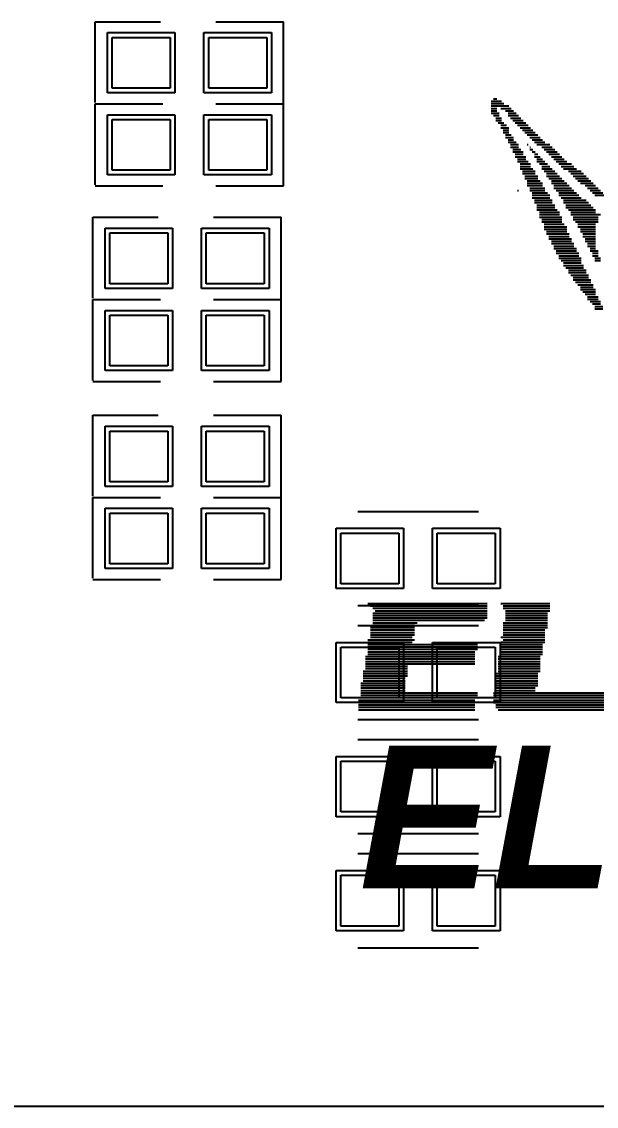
# Model space of a CAD drawing. Header units: inches. Extents: x -5 to 125, y -8 to 83.
# Drawn here: x 83.42 to 89.47, y 39.68 to 51.09 of the extents above; entities that cross this region are included whole.
import ezdxf

# ---------------------------------------------------------------- set-up
doc = ezdxf.new("R2010")
doc.units = ezdxf.units.IN
for name, color, linetype in [('Bottom Overlay', 54, 'Continuous'), ('Bottom Paste', 16, 'Continuous'), ('Bottom Solder', 6, 'Continuous'), ('Top Overlay', 2, 'Continuous'), ('Top Paste', 8, 'Continuous'), ('Top Solder', 216, 'Continuous')]:
    doc.layers.add(name, color=color, linetype=linetype)
doc.styles.add('Arial_Bold_Italic', font='', dxfattribs={"height": 0.2})
doc.styles.get('Arial_Bold_Italic').set_extended_font_data('Arial', italic=True, bold=True)

# ---------------------------------------------------------------- blocks, each defined once
blk = doc.blocks.new('0402R_101')
at = {"layer": 'Top Overlay'}
for p, q in [((-0.279, 0.432), (-0.991, 0.432)), ((-0.991, 0.432), (-0.991, -0.432)), ((0.991, 0.432), (0.279, 0.432)), ((0.991, 0.419), (0.991, -0.432)), ((-0.279, -0.432), (-0.991, -0.432)), ((0.991, -0.432), (0.305, -0.432))]:
    blk.add_line(p, q, dxfattribs=at)
at = {"layer": 'Top Paste'}
for p, q in [((-0.813, -0.267), (-0.813, 0.267)), ((-0.813, 0.267), (-0.203, 0.267)), ((-0.203, 0.267), (-0.203, -0.267)), ((0.203, -0.267), (0.203, 0.267)), ((0.203, 0.267), (0.813, 0.267)), ((0.813, 0.267), (0.813, -0.267)), ((-0.203, -0.267), (-0.813, -0.267)), ((0.813, -0.267), (0.203, -0.267))]:
    blk.add_line(p, q, dxfattribs=at)
at = {"layer": 'Top Solder'}
for p, q in [((-0.863, -0.317), (-0.863, 0.317)), ((-0.863, 0.317), (-0.153, 0.317)), ((-0.153, 0.317), (-0.153, -0.317)), ((0.153, -0.317), (0.153, 0.317)), ((0.153, 0.317), (0.863, 0.317)), ((0.863, 0.317), (0.863, -0.317)), ((-0.153, -0.317), (-0.863, -0.317)), ((0.863, -0.317), (0.153, -0.317))]:
    blk.add_line(p, q, dxfattribs=at)
blk = doc.blocks.new('0402R_102')
at = {"layer": 'Top Overlay'}
for p, q in [((-0.279, 0.432), (-0.991, 0.432)), ((-0.991, 0.432), (-0.991, -0.432)), ((0.991, 0.432), (0.279, 0.432)), ((0.991, 0.419), (0.991, -0.432)), ((-0.279, -0.432), (-0.991, -0.432)), ((0.991, -0.432), (0.305, -0.432))]:
    blk.add_line(p, q, dxfattribs=at)
at = {"layer": 'Top Paste'}
for p, q in [((-0.813, -0.267), (-0.813, 0.267)), ((-0.813, 0.267), (-0.203, 0.267)), ((-0.203, 0.267), (-0.203, -0.267)), ((0.203, -0.267), (0.203, 0.267)), ((0.203, 0.267), (0.813, 0.267)), ((0.813, 0.267), (0.813, -0.267)), ((-0.203, -0.267), (-0.813, -0.267)), ((0.813, -0.267), (0.203, -0.267))]:
    blk.add_line(p, q, dxfattribs=at)
at = {"layer": 'Top Solder'}
for p, q in [((-0.863, -0.317), (-0.863, 0.317)), ((-0.863, 0.317), (-0.153, 0.317)), ((-0.153, 0.317), (-0.153, -0.317)), ((0.153, -0.317), (0.153, 0.317)), ((0.153, 0.317), (0.863, 0.317)), ((0.863, 0.317), (0.863, -0.317)), ((-0.153, -0.317), (-0.863, -0.317)), ((0.863, -0.317), (0.153, -0.317))]:
    blk.add_line(p, q, dxfattribs=at)
blk = doc.blocks.new('0402R_103')
at = {"layer": 'Top Overlay'}
for p, q in [((-0.279, 0.432), (-0.991, 0.432)), ((-0.991, 0.432), (-0.991, -0.432)), ((0.991, 0.432), (0.279, 0.432)), ((0.991, 0.419), (0.991, -0.432)), ((-0.279, -0.432), (-0.991, -0.432)), ((0.991, -0.432), (0.305, -0.432))]:
    blk.add_line(p, q, dxfattribs=at)
at = {"layer": 'Top Paste'}
for p, q in [((-0.813, -0.267), (-0.813, 0.267)), ((-0.813, 0.267), (-0.203, 0.267)), ((-0.203, 0.267), (-0.203, -0.267)), ((0.203, -0.267), (0.203, 0.267)), ((0.203, 0.267), (0.813, 0.267)), ((0.813, 0.267), (0.813, -0.267)), ((-0.203, -0.267), (-0.813, -0.267)), ((0.813, -0.267), (0.203, -0.267))]:
    blk.add_line(p, q, dxfattribs=at)
at = {"layer": 'Top Solder'}
for p, q in [((-0.863, -0.317), (-0.863, 0.317)), ((-0.863, 0.317), (-0.153, 0.317)), ((-0.153, 0.317), (-0.153, -0.317)), ((0.153, -0.317), (0.153, 0.317)), ((0.153, 0.317), (0.863, 0.317)), ((0.863, 0.317), (0.863, -0.317)), ((-0.153, -0.317), (-0.863, -0.317)), ((0.863, -0.317), (0.153, -0.317))]:
    blk.add_line(p, q, dxfattribs=at)
blk = doc.blocks.new('0402R_104')
at = {"layer": 'Top Overlay'}
for p, q in [((-0.279, 0.432), (-0.991, 0.432)), ((-0.991, 0.432), (-0.991, -0.432)), ((0.991, 0.432), (0.279, 0.432)), ((0.991, 0.419), (0.991, -0.432)), ((-0.279, -0.432), (-0.991, -0.432)), ((0.991, -0.432), (0.305, -0.432))]:
    blk.add_line(p, q, dxfattribs=at)
at = {"layer": 'Top Paste'}
for p, q in [((-0.813, -0.267), (-0.813, 0.267)), ((-0.813, 0.267), (-0.203, 0.267)), ((-0.203, 0.267), (-0.203, -0.267)), ((0.203, -0.267), (0.203, 0.267)), ((0.203, 0.267), (0.813, 0.267)), ((0.813, 0.267), (0.813, -0.267)), ((-0.203, -0.267), (-0.813, -0.267)), ((0.813, -0.267), (0.203, -0.267))]:
    blk.add_line(p, q, dxfattribs=at)
at = {"layer": 'Top Solder'}
for p, q in [((-0.863, -0.317), (-0.863, 0.317)), ((-0.863, 0.317), (-0.153, 0.317)), ((-0.153, 0.317), (-0.153, -0.317)), ((0.153, -0.317), (0.153, 0.317)), ((0.153, 0.317), (0.863, 0.317)), ((0.863, 0.317), (0.863, -0.317)), ((-0.153, -0.317), (-0.863, -0.317)), ((0.863, -0.317), (0.153, -0.317))]:
    blk.add_line(p, q, dxfattribs=at)
blk = doc.blocks.new('0402R_106')
at = {"layer": 'Top Overlay'}
for p, q in [((-0.279, 0.432), (-0.991, 0.432)), ((-0.991, 0.432), (-0.991, -0.432)), ((0.991, 0.432), (0.279, 0.432)), ((0.991, 0.419), (0.991, -0.432)), ((-0.279, -0.432), (-0.991, -0.432)), ((0.991, -0.432), (0.305, -0.432))]:
    blk.add_line(p, q, dxfattribs=at)
at = {"layer": 'Top Paste'}
for p, q in [((-0.813, -0.267), (-0.813, 0.267)), ((-0.813, 0.267), (-0.203, 0.267)), ((-0.203, 0.267), (-0.203, -0.267)), ((0.203, -0.267), (0.203, 0.267)), ((0.203, 0.267), (0.813, 0.267)), ((0.813, 0.267), (0.813, -0.267)), ((-0.203, -0.267), (-0.813, -0.267)), ((0.813, -0.267), (0.203, -0.267))]:
    blk.add_line(p, q, dxfattribs=at)
at = {"layer": 'Top Solder'}
for p, q in [((-0.863, -0.317), (-0.863, 0.317)), ((-0.863, 0.317), (-0.153, 0.317)), ((-0.153, 0.317), (-0.153, -0.317)), ((0.153, -0.317), (0.153, 0.317)), ((0.153, 0.317), (0.863, 0.317)), ((0.863, 0.317), (0.863, -0.317)), ((-0.153, -0.317), (-0.863, -0.317)), ((0.863, -0.317), (0.153, -0.317))]:
    blk.add_line(p, q, dxfattribs=at)
blk = doc.blocks.new('0402R_107')
at = {"layer": 'Top Overlay'}
for p, q in [((-0.279, 0.432), (-0.991, 0.432)), ((-0.991, 0.432), (-0.991, -0.432)), ((0.991, 0.432), (0.279, 0.432)), ((0.991, 0.419), (0.991, -0.432)), ((-0.279, -0.432), (-0.991, -0.432)), ((0.991, -0.432), (0.305, -0.432))]:
    blk.add_line(p, q, dxfattribs=at)
at = {"layer": 'Top Paste'}
for p, q in [((-0.813, -0.267), (-0.813, 0.267)), ((-0.813, 0.267), (-0.203, 0.267)), ((-0.203, 0.267), (-0.203, -0.267)), ((0.203, -0.267), (0.203, 0.267)), ((0.203, 0.267), (0.813, 0.267)), ((0.813, 0.267), (0.813, -0.267)), ((-0.203, -0.267), (-0.813, -0.267)), ((0.813, -0.267), (0.203, -0.267))]:
    blk.add_line(p, q, dxfattribs=at)
at = {"layer": 'Top Solder'}
for p, q in [((-0.863, -0.317), (-0.863, 0.317)), ((-0.863, 0.317), (-0.153, 0.317)), ((-0.153, 0.317), (-0.153, -0.317)), ((0.153, -0.317), (0.153, 0.317)), ((0.153, 0.317), (0.863, 0.317)), ((0.863, 0.317), (0.863, -0.317)), ((-0.153, -0.317), (-0.863, -0.317)), ((0.863, -0.317), (0.153, -0.317))]:
    blk.add_line(p, q, dxfattribs=at)
blk = doc.blocks.new('M_2_M_K___B_271')
at = {"layer": 'Bottom Overlay'}
blk.add_line((-10.9, 79.75), (-10.9, 3.75), dxfattribs=at)
blk = doc.blocks.new('0402C_B_342')
at = {"layer": 'Bottom Overlay'}
for p, q in [((-0.635, 0.495), (0.635, 0.495)), ((-0.635, -0.495), (0.635, -0.495))]:
    blk.add_line(p, q, dxfattribs=at)
at = {"layer": 'Bottom Paste'}
for p, q in [((-0.813, -0.267), (-0.813, 0.267)), ((-0.813, 0.267), (-0.203, 0.267)), ((-0.203, 0.267), (-0.203, -0.267)), ((0.203, -0.267), (0.203, 0.267)), ((0.203, 0.267), (0.813, 0.267)), ((0.813, 0.267), (0.813, -0.267)), ((-0.203, -0.267), (-0.813, -0.267)), ((0.813, -0.267), (0.203, -0.267))]:
    blk.add_line(p, q, dxfattribs=at)
at = {"layer": 'Bottom Solder'}
for p, q in [((-0.863, -0.317), (-0.863, 0.317)), ((-0.863, 0.317), (-0.153, 0.317)), ((-0.153, 0.317), (-0.153, -0.317)), ((0.153, -0.317), (0.153, 0.317)), ((0.153, 0.317), (0.863, 0.317)), ((0.863, 0.317), (0.863, -0.317)), ((-0.153, -0.317), (-0.863, -0.317)), ((0.863, -0.317), (0.153, -0.317))]:
    blk.add_line(p, q, dxfattribs=at)
blk = doc.blocks.new('0402C_B_343')
at = {"layer": 'Bottom Overlay'}
for p, q in [((-0.635, 0.495), (0.635, 0.495)), ((-0.635, -0.495), (0.635, -0.495))]:
    blk.add_line(p, q, dxfattribs=at)
at = {"layer": 'Bottom Paste'}
for p, q in [((-0.813, -0.267), (-0.813, 0.267)), ((-0.813, 0.267), (-0.203, 0.267)), ((-0.203, 0.267), (-0.203, -0.267)), ((0.203, -0.267), (0.203, 0.267)), ((0.203, 0.267), (0.813, 0.267)), ((0.813, 0.267), (0.813, -0.267)), ((-0.203, -0.267), (-0.813, -0.267)), ((0.813, -0.267), (0.203, -0.267))]:
    blk.add_line(p, q, dxfattribs=at)
at = {"layer": 'Bottom Solder'}
for p, q in [((-0.863, -0.317), (-0.863, 0.317)), ((-0.863, 0.317), (-0.153, 0.317)), ((-0.153, 0.317), (-0.153, -0.317)), ((0.153, -0.317), (0.153, 0.317)), ((0.153, 0.317), (0.863, 0.317)), ((0.863, 0.317), (0.863, -0.317)), ((-0.153, -0.317), (-0.863, -0.317)), ((0.863, -0.317), (0.153, -0.317))]:
    blk.add_line(p, q, dxfattribs=at)
blk = doc.blocks.new('0402C_B_344')
at = {"layer": 'Bottom Overlay'}
for p, q in [((-0.635, 0.495), (0.635, 0.495)), ((-0.635, -0.495), (0.635, -0.495))]:
    blk.add_line(p, q, dxfattribs=at)
at = {"layer": 'Bottom Paste'}
for p, q in [((-0.813, -0.267), (-0.813, 0.267)), ((-0.813, 0.267), (-0.203, 0.267)), ((-0.203, 0.267), (-0.203, -0.267)), ((0.203, -0.267), (0.203, 0.267)), ((0.203, 0.267), (0.813, 0.267)), ((0.813, 0.267), (0.813, -0.267)), ((-0.203, -0.267), (-0.813, -0.267)), ((0.813, -0.267), (0.203, -0.267))]:
    blk.add_line(p, q, dxfattribs=at)
at = {"layer": 'Bottom Solder'}
for p, q in [((-0.863, -0.317), (-0.863, 0.317)), ((-0.863, 0.317), (-0.153, 0.317)), ((-0.153, 0.317), (-0.153, -0.317)), ((0.153, -0.317), (0.153, 0.317)), ((0.153, 0.317), (0.863, 0.317)), ((0.863, 0.317), (0.863, -0.317)), ((-0.153, -0.317), (-0.863, -0.317)), ((0.863, -0.317), (0.153, -0.317))]:
    blk.add_line(p, q, dxfattribs=at)
blk = doc.blocks.new('0402C_B_345')
at = {"layer": 'Bottom Overlay'}
for p, q in [((-0.635, 0.495), (0.635, 0.495)), ((-0.635, -0.495), (0.635, -0.495))]:
    blk.add_line(p, q, dxfattribs=at)
at = {"layer": 'Bottom Paste'}
for p, q in [((-0.813, -0.267), (-0.813, 0.267)), ((-0.813, 0.267), (-0.203, 0.267)), ((-0.203, 0.267), (-0.203, -0.267)), ((0.203, -0.267), (0.203, 0.267)), ((0.203, 0.267), (0.813, 0.267)), ((0.813, 0.267), (0.813, -0.267)), ((-0.203, -0.267), (-0.813, -0.267)), ((0.813, -0.267), (0.203, -0.267))]:
    blk.add_line(p, q, dxfattribs=at)
at = {"layer": 'Bottom Solder'}
for p, q in [((-0.863, -0.317), (-0.863, 0.317)), ((-0.863, 0.317), (-0.153, 0.317)), ((-0.153, 0.317), (-0.153, -0.317)), ((0.153, -0.317), (0.153, 0.317)), ((0.153, 0.317), (0.863, 0.317)), ((0.863, 0.317), (0.863, -0.317)), ((-0.153, -0.317), (-0.863, -0.317)), ((0.863, -0.317), (0.153, -0.317))]:
    blk.add_line(p, q, dxfattribs=at)

msp = doc.modelspace()

# ---------------------------------------------------------------- linework, layer by layer
at = {"layer": 'Top Overlay'}
for p, q in [((88.361, 50.253), (88.471, 50.253)), ((88.361, 50.227), (88.496, 50.227)), ((88.361, 50.202), (88.547, 50.202)), ((88.386, 50.278), (88.42, 50.278)), ((88.361, 50.176), (88.42, 50.176)), ((88.361, 50.151), (88.42, 50.151)), ((88.361, 50.126), (88.445, 50.126)), ((88.386, 50.1), (88.445, 50.1)), ((88.462, 50.176), (88.572, 50.176)), ((88.513, 50.151), (88.598, 50.151)), ((88.539, 50.126), (88.623, 50.126)), ((88.539, 50.1), (88.649, 50.1)), ((88.412, 50.075), (88.471, 50.075)), ((88.412, 50.049), (88.471, 50.049)), ((88.437, 50.024), (88.496, 50.024)), ((88.462, 49.999), (88.522, 49.999)), ((88.462, 49.973), (88.547, 49.973)), ((88.564, 50.075), (88.674, 50.075)), ((88.589, 50.049), (88.699, 50.049)), ((88.615, 50.024), (88.725, 50.024)), ((88.64, 49.999), (88.75, 49.999)), ((88.666, 49.973), (88.776, 49.973)), ((88.488, 49.948), (88.547, 49.948)), ((88.488, 49.922), (88.547, 49.922)), ((88.513, 49.897), (88.572, 49.897)), ((88.513, 49.872), (88.598, 49.872)), ((88.691, 49.948), (88.801, 49.948)), ((88.716, 49.922), (88.826, 49.922)), ((88.742, 49.897), (88.852, 49.897)), ((88.767, 49.872), (88.877, 49.872)), ((88.539, 49.846), (88.598, 49.846)), ((88.539, 49.821), (88.623, 49.821)), ((88.564, 49.795), (88.649, 49.795)), ((88.564, 49.77), (88.649, 49.77)), ((88.589, 49.745), (88.674, 49.745)), ((88.742, 49.795), (88.75, 49.795)), ((88.767, 49.77), (88.776, 49.77)), ((88.767, 49.745), (88.801, 49.745)), ((88.793, 49.846), (88.903, 49.846)), ((88.818, 49.821), (88.928, 49.821)), ((88.843, 49.795), (88.979, 49.795)), ((88.894, 49.77), (89.004, 49.77)), ((88.92, 49.745), (89.03, 49.745)), ((88.589, 49.719), (88.699, 49.719)), ((88.615, 49.694), (88.699, 49.694)), ((88.615, 49.668), (88.725, 49.668)), ((88.64, 49.643), (88.725, 49.643)), ((88.793, 49.719), (88.826, 49.719)), ((88.818, 49.694), (88.852, 49.694)), ((88.818, 49.668), (88.877, 49.668)), ((88.843, 49.643), (88.903, 49.643)), ((88.945, 49.719), (89.055, 49.719)), ((88.97, 49.694), (89.08, 49.694)), ((88.996, 49.668), (89.106, 49.668)), ((89.021, 49.643), (89.131, 49.643)), ((88.64, 49.618), (88.75, 49.618)), ((88.666, 49.592), (88.776, 49.592)), ((88.666, 49.567), (88.776, 49.567)), ((88.666, 49.541), (88.801, 49.541)), ((88.691, 49.516), (88.826, 49.516)), ((88.843, 49.618), (88.928, 49.618)), ((88.869, 49.592), (88.953, 49.592)), ((88.894, 49.567), (88.979, 49.567)), ((88.894, 49.541), (89.004, 49.541)), ((88.92, 49.516), (89.03, 49.516)), ((89.047, 49.618), (89.157, 49.618)), ((89.072, 49.592), (89.207, 49.592)), ((89.097, 49.567), (89.233, 49.567)), ((89.123, 49.541), (89.258, 49.541)), ((89.174, 49.516), (89.309, 49.516)), ((88.691, 49.491), (88.826, 49.491)), ((88.716, 49.465), (88.852, 49.465)), ((88.716, 49.44), (88.852, 49.44)), ((88.742, 49.414), (88.877, 49.414)), ((88.945, 49.491), (89.055, 49.491)), ((88.945, 49.465), (89.08, 49.465)), ((88.97, 49.44), (89.106, 49.44)), ((88.996, 49.414), (89.131, 49.414)), ((89.199, 49.491), (89.334, 49.491)), ((89.224, 49.465), (89.36, 49.465)), ((89.25, 49.44), (89.385, 49.44)), ((89.275, 49.414), (89.411, 49.414)), ((88.64, 49.313), (88.649, 49.313)), ((88.742, 49.389), (88.903, 49.389)), ((88.742, 49.364), (88.903, 49.364)), ((88.767, 49.338), (88.928, 49.338)), ((88.767, 49.313), (88.928, 49.313)), ((88.793, 49.287), (88.953, 49.287)), ((88.996, 49.389), (89.157, 49.389)), ((89.021, 49.364), (89.182, 49.364)), ((89.021, 49.338), (89.207, 49.338)), ((89.047, 49.313), (89.233, 49.313)), ((89.072, 49.287), (89.258, 49.287)), ((89.301, 49.389), (89.436, 49.389)), ((89.351, 49.364), (89.461, 49.364)), ((89.377, 49.338), (89.487, 49.338)), ((89.402, 49.313), (89.512, 49.313)), ((89.428, 49.287), (89.538, 49.287)), ((88.793, 49.262), (88.979, 49.262)), ((88.793, 49.237), (88.979, 49.237)), ((88.818, 49.211), (89.004, 49.211)), ((88.818, 49.186), (89.004, 49.186)), ((89.072, 49.262), (89.284, 49.262)), ((89.097, 49.237), (89.309, 49.237)), ((89.123, 49.211), (89.36, 49.211)), ((89.123, 49.186), (89.385, 49.186)), ((89.453, 49.262), (89.563, 49.262)), ((88.843, 49.16), (89.03, 49.16)), ((88.843, 49.135), (89.03, 49.135)), ((88.843, 49.11), (89.055, 49.11)), ((88.869, 49.084), (89.08, 49.084)), ((88.869, 49.059), (89.08, 49.059)), ((89.148, 49.16), (89.411, 49.16)), ((89.148, 49.135), (89.436, 49.135)), ((89.174, 49.11), (89.461, 49.11)), ((89.199, 49.084), (89.461, 49.084)), ((89.199, 49.059), (89.512, 49.059)), ((88.869, 49.033), (89.106, 49.033)), ((88.894, 49.008), (89.106, 49.008)), ((88.894, 48.983), (89.106, 48.983)), ((88.92, 48.957), (89.131, 48.957)), ((89.224, 49.033), (89.487, 49.033)), ((89.224, 49.008), (89.487, 49.008)), ((89.25, 48.983), (89.487, 48.983)), ((89.275, 48.957), (89.461, 48.957)), ((88.92, 48.932), (89.157, 48.932)), ((88.92, 48.906), (89.157, 48.906)), ((88.945, 48.881), (89.157, 48.881)), ((88.945, 48.856), (89.182, 48.856)), ((88.97, 48.83), (89.182, 48.83)), ((89.275, 48.932), (89.461, 48.932)), ((89.301, 48.906), (89.461, 48.906)), ((89.301, 48.881), (89.461, 48.881)), ((89.326, 48.856), (89.461, 48.856)), ((89.326, 48.83), (89.461, 48.83)), ((88.97, 48.805), (89.207, 48.805)), ((88.996, 48.779), (89.207, 48.779)), ((88.996, 48.754), (89.233, 48.754)), ((89.021, 48.729), (89.233, 48.729)), ((89.351, 48.805), (89.461, 48.805)), ((89.351, 48.779), (89.461, 48.779)), ((89.377, 48.754), (89.461, 48.754)), ((89.377, 48.729), (89.461, 48.729)), ((89.021, 48.703), (89.258, 48.703)), ((89.047, 48.678), (89.258, 48.678)), ((89.047, 48.652), (89.284, 48.652)), ((89.072, 48.627), (89.284, 48.627)), ((89.072, 48.602), (89.309, 48.602)), ((89.402, 48.703), (89.461, 48.703)), ((89.402, 48.678), (89.487, 48.678)), ((89.428, 48.652), (89.487, 48.652)), ((89.428, 48.627), (89.487, 48.627)), ((89.453, 48.602), (89.512, 48.602)), ((89.097, 48.576), (89.309, 48.576)), ((89.123, 48.551), (89.309, 48.551)), ((89.123, 48.525), (89.334, 48.525)), ((89.148, 48.5), (89.334, 48.5)), ((89.453, 48.576), (89.512, 48.576)), ((89.174, 48.475), (89.36, 48.475)), ((89.174, 48.449), (89.36, 48.449)), ((89.199, 48.424), (89.385, 48.424)), ((89.224, 48.398), (89.385, 48.398)), ((89.224, 48.373), (89.411, 48.373)), ((89.25, 48.348), (89.411, 48.348)), ((89.275, 48.322), (89.436, 48.322)), ((89.301, 48.297), (89.436, 48.297)), ((89.301, 48.271), (89.461, 48.271)), ((89.326, 48.246), (89.461, 48.246)), ((89.351, 48.221), (89.461, 48.221)), ((89.377, 48.195), (89.487, 48.195)), ((89.377, 48.17), (89.487, 48.17)), ((89.402, 48.144), (89.512, 48.144)), ((89.428, 48.119), (89.512, 48.119)), ((89.453, 48.094), (89.538, 48.094)), ((89.453, 48.068), (89.538, 48.068)), ((87.065, 44.969), (88.318, 44.969)), ((88.462, 44.969), (88.979, 44.969)), ((87.091, 44.944), (88.318, 44.944)), ((87.116, 44.919), (88.318, 44.919)), ((87.116, 44.868), (88.318, 44.868)), ((87.116, 44.842), (88.318, 44.842)), ((87.142, 44.893), (88.318, 44.893)), ((88.488, 44.944), (88.979, 44.944)), ((88.488, 44.919), (88.979, 44.919)), ((88.513, 44.893), (88.979, 44.893)), ((88.513, 44.868), (88.953, 44.868)), ((88.513, 44.842), (88.953, 44.842)), ((87.116, 44.817), (88.318, 44.817)), ((87.116, 44.792), (88.293, 44.792)), ((87.116, 44.766), (87.582, 44.766)), ((87.116, 44.741), (87.556, 44.741)), ((88.488, 44.766), (88.953, 44.766)), ((88.488, 44.741), (88.953, 44.741)), ((88.513, 44.817), (88.953, 44.817)), ((88.513, 44.792), (88.953, 44.792)), ((87.091, 44.715), (87.556, 44.715)), ((87.091, 44.69), (87.556, 44.69)), ((87.091, 44.665), (87.556, 44.665)), ((87.091, 44.639), (87.556, 44.639)), ((87.091, 44.614), (87.531, 44.614)), ((88.462, 44.614), (88.928, 44.614)), ((88.488, 44.715), (88.953, 44.715)), ((88.488, 44.69), (88.928, 44.69)), ((88.488, 44.665), (88.928, 44.665)), ((88.488, 44.639), (88.928, 44.639)), ((87.065, 44.588), (87.556, 44.588)), ((87.065, 44.563), (87.531, 44.563)), ((87.065, 44.538), (88.217, 44.538)), ((87.065, 44.512), (88.217, 44.512)), ((88.462, 44.563), (88.928, 44.563)), ((88.462, 44.538), (88.903, 44.538)), ((88.462, 44.512), (88.903, 44.512)), ((88.488, 44.588), (88.928, 44.588)), ((87.04, 44.411), (88.191, 44.411)), ((87.04, 44.385), (88.191, 44.385)), ((87.065, 44.487), (88.217, 44.487)), ((87.065, 44.461), (88.191, 44.461)), ((87.065, 44.436), (88.191, 44.436)), ((88.437, 44.411), (88.877, 44.411)), ((88.437, 44.385), (88.877, 44.385)), ((88.462, 44.487), (88.903, 44.487)), ((88.462, 44.461), (88.903, 44.461)), ((88.462, 44.436), (88.903, 44.436)), ((87.04, 44.36), (88.191, 44.36)), ((87.04, 44.334), (88.191, 44.334)), ((87.04, 44.309), (87.48, 44.309)), ((87.04, 44.284), (87.48, 44.284)), ((88.437, 44.36), (88.877, 44.36)), ((88.437, 44.334), (88.877, 44.334)), ((88.437, 44.309), (88.877, 44.309)), ((88.437, 44.284), (88.877, 44.284)), ((87.015, 44.258), (87.48, 44.258)), ((87.015, 44.233), (87.48, 44.233)), ((87.015, 44.207), (87.48, 44.207)), ((87.015, 44.182), (87.455, 44.182)), ((87.015, 44.157), (87.455, 44.157)), ((88.412, 44.233), (88.852, 44.233)), ((88.412, 44.207), (88.852, 44.207)), ((88.412, 44.182), (88.852, 44.182)), ((88.412, 44.157), (88.852, 44.157)), ((88.437, 44.258), (88.877, 44.258)), ((86.989, 44.131), (87.455, 44.131)), ((86.989, 44.106), (87.455, 44.106)), ((86.989, 44.08), (87.455, 44.08)), ((86.989, 44.055), (87.455, 44.055)), ((88.412, 44.131), (88.852, 44.131)), ((88.412, 44.106), (88.852, 44.106)), ((88.412, 44.08), (88.826, 44.08)), ((88.412, 44.055), (88.826, 44.055)), ((86.964, 43.953), (88.191, 43.953)), ((86.964, 43.928), (88.191, 43.928)), ((86.989, 44.03), (88.217, 44.03)), ((86.989, 44.004), (88.217, 44.004)), ((86.989, 43.979), (88.217, 43.979)), ((88.386, 44.03), (89.69, 44.03)), ((88.386, 44.004), (89.69, 44.004)), ((88.386, 43.979), (89.69, 43.979)), ((88.386, 43.953), (89.665, 43.953)), ((88.386, 43.928), (89.665, 43.928)), ((86.964, 43.903), (88.191, 43.903)), ((86.964, 43.877), (88.191, 43.877)), ((86.964, 43.852), (88.191, 43.852)), ((88.412, 43.903), (89.665, 43.903)), ((88.412, 43.877), (89.665, 43.877)), ((88.437, 43.852), (89.665, 43.852))]:
    msp.add_line(p, q, dxfattribs=at)

# ---------------------------------------------------------------- block references
for name, p, rotation in [('M_2_M_K___B_271', (94.075, 50.58), 90), ('0402R_106', (85.186, 50.656), 180), ('0402R_107', (85.186, 49.793), 180), ('0402R_101', (85.161, 48.599), 180), ('0402R_102', (85.161, 47.735), 180), ('0402R_103', (85.161, 46.516), 180), ('0402R_104', (85.161, 45.653), 180)]:
    msp.add_blockref(name, p, dxfattribs=dict(rotation=rotation))
for name, p in [('0402C_B_345', (87.592, 45.443)), ('0402C_B_343', (87.592, 44.243)), ('0402C_B_344', (87.592, 43.043)), ('0402C_B_342', (87.592, 41.843))]:
    msp.add_blockref(name, p)

# ---------------------------------------------------------------- texts
at = {"layer": 'Top Overlay', "style": 'Arial_Bold_Italic'}
msp.add_text('ELF 2 & ELF 2_Lite', height=1.5, rotation=360, dxfattribs=at).set_placement((86.973, 41.974))

doc.saveas('drawing.dxf')
